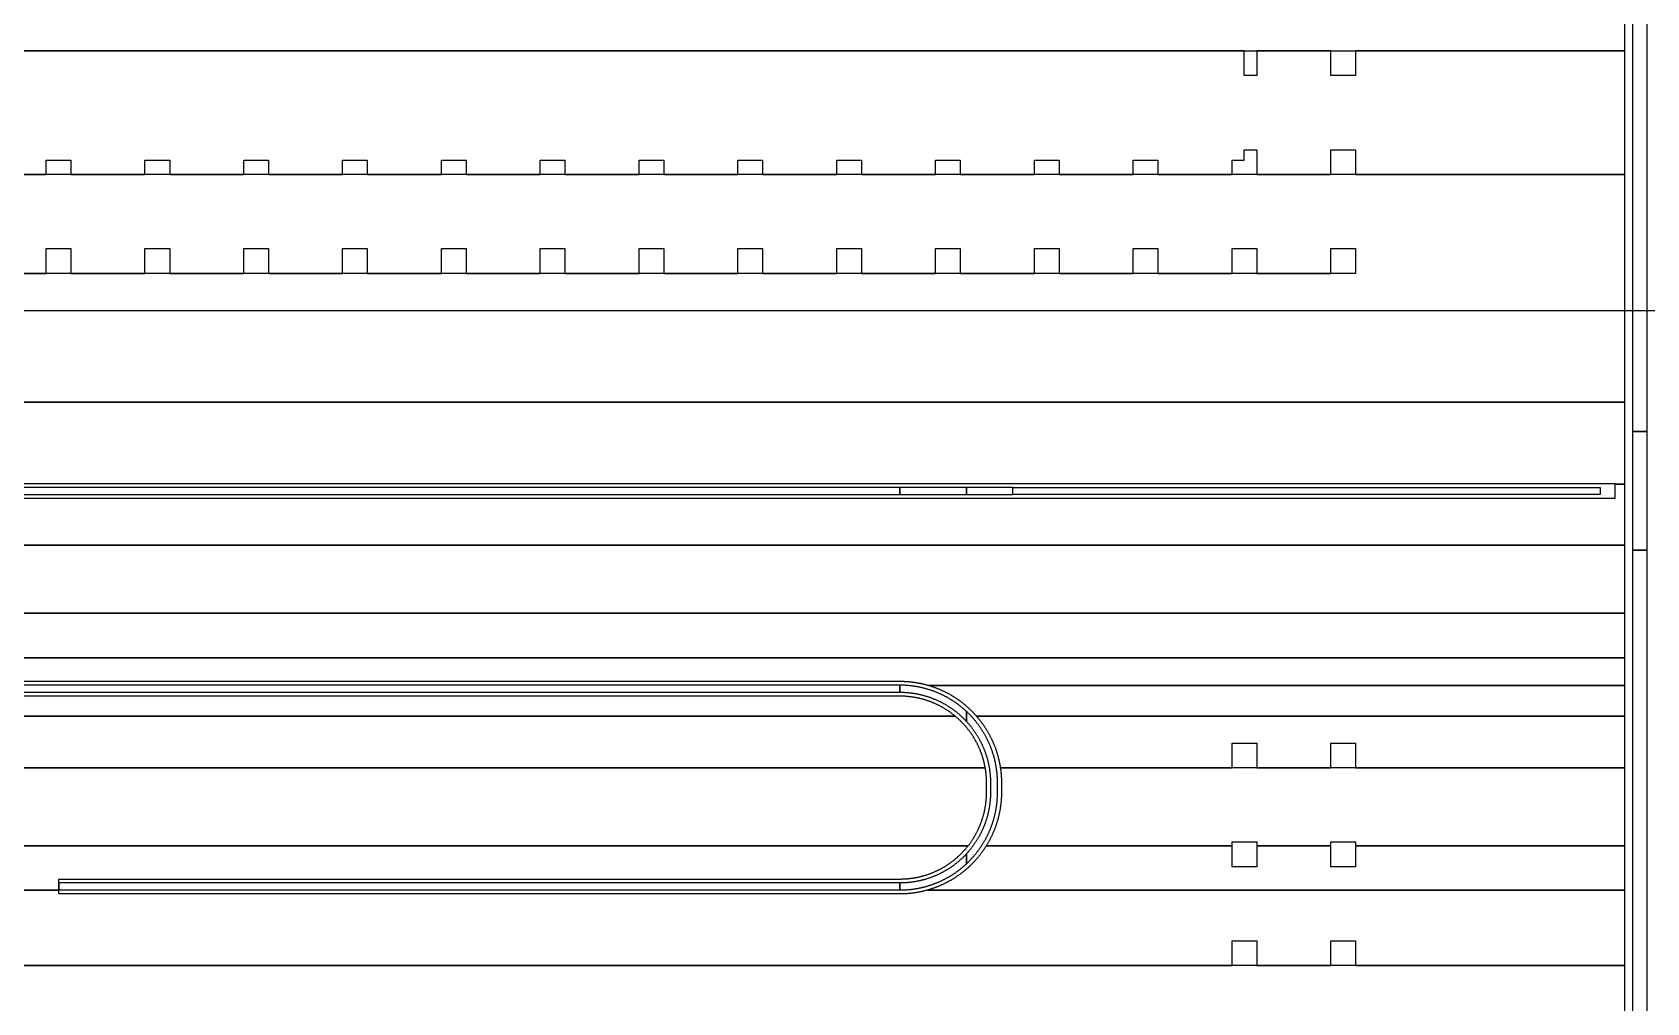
# Model space of a CAD drawing. Extents: x -3400 to 6900, y -3400 to 6900.
# Drawn here: x 823 to 2457, y -600 to 381 of the extents above; entities that cross this region are included whole.
import ezdxf

# ---------------------------------------------------------------- set-up
doc = ezdxf.new("R2010")
doc.units = 0
doc.layers.add('FRAME', color=8, linetype='CONTINUOUS')
doc.layers.add('XOR', color=1, linetype='CONTINUOUS')

# ---------------------------------------------------------------- blocks, each defined once
blk = doc.blocks.new('CHIP_XOR')
at = {"layer": '5'}
for points in [[(2342.91, 714.5), (2357.09, 714.5), (2357.09, -122.5), (2342.91, -122.5)], [(2342.91, -122.5), (2357.09, -122.5), (2357.09, -242.5), (2342.91, -242.5)], [(1668.754, -186.045), (1668.754, -178.955), (1601.389, -178.955), (1601.389, -186.045)], [(1715.8405, -186.045), (1715.8405, -178.955), (1668.754, -178.955), (1668.754, -186.045)], [(2309.91, -178.955), (2309.91, -186.045), (1715.8405, -186.045), (1715.8405, -178.955)], [(2342.91, -242.5), (2357.09, -242.5), (2357.09, -1080), (2342.91, -1080)], [(1668.754, -405.488), (1668.293, -405.061), (1667.8295, -404.637), (1667.3635, -404.216), (1666.8945, -403.798), (1666.423, -403.383), (1665.9485, -402.9705), (1665.472, -402.5615), (1664.9925, -402.1555), (1664.5105, -401.7525), (1664.026, -401.353), (1663.539, -400.956), (1663.0495, -400.5625), (1662.5575, -400.172), (1662.063, -399.7845), (1661.566, -399.4), (1661.0665, -399.019), (1660.5645, -398.641), (1660.0605, -398.2665), (1659.554, -397.895), (1659.045, -397.5265), (1658.5335, -397.1615), (1658.02, -396.7995), (1657.5045, -396.441), (1656.986, -396.086), (1656.4655, -395.734), (1655.943, -395.3855), (1655.4185, -395.04), (1654.8915, -394.6985), (1654.362, -394.3595), (1653.831, -394.0245), (1653.2975, -393.6925), (1652.762, -393.3645), (1652.224, -393.0395), (1651.6845, -392.7175), (1651.143, -392.3995), (1650.599, -392.085), (1650.0535, -391.7735), (1649.506, -391.466), (1648.956, -391.1615), (1648.4045, -390.861), (1647.851, -390.5635), (1647.296, -390.27), (1646.7385, -389.98), (1646.1795, -389.693), (1645.619, -389.41), (1645.056, -389.1305), (1644.492, -388.8545), (1643.9255, -388.5825), (1643.358, -388.3135), (1642.7885, -388.0485), (1642.217, -387.787), (1641.6445, -387.5295), (1641.07, -387.275), (1640.4935, -387.0245), (1639.916, -386.778), (1639.337, -386.5345), (1638.756, -386.295), (1638.1735, -386.0595), (1637.59, -385.8275), (1637.0045, -385.599), (1636.418, -385.3745), (1635.83, -385.1535), (1635.2405, -384.936), (1634.6495, -384.723), (1634.0575, -384.513), (1633.464, -384.3075), (1632.869, -384.1055), (1632.273, -383.907), (1631.6755, -383.7125), (1631.077, -383.5215), (1630.4775, -383.335), (1629.8765, -383.152), (1629.2745, -382.9725), (1628.671, -382.797), (1628.0665, -382.6255), (1627.4615, -382.458), (1626.855, -382.294), (1626.2475, -382.134), (1625.639, -381.9775), (1625.0295, -381.8255), (1624.419, -381.677), (1623.8075, -381.5325), (1623.1955, -381.392), (1622.582, -381.255), (1621.968, -381.1225), (1621.3535, -380.9935), (1620.7375, -380.8685), (1620.1215, -380.7475), (1619.504, -380.63), (1618.886, -380.517), (1618.2675, -380.4075), (1617.648, -380.3025), (1617.0285, -380.201), (1616.4075, -380.1035), (1615.7865, -380.01), (1615.1645, -379.92), (1614.5425, -379.8345), (1613.9195, -379.753), (1613.296, -379.675), (1612.672, -379.6015), (1612.048, -379.5315), (1611.423, -379.466), (1610.798, -379.404), (1610.1725, -379.3465), (1609.5465, -379.2925), (1608.9205, -379.2425), (1608.2935, -379.1965), (1607.667, -379.1545), (1607.04, -379.117), (1606.4125, -379.083), (1605.785, -379.053), (1605.1575, -379.027), (1604.5295, -379.005), (1603.9015, -378.987), (1603.2735, -378.973), (1602.6455, -378.963), (1602.0175, -378.957), (1601.389, -378.955), (1601.389, -386.045), (1601.994, -386.047), (1602.5995, -386.053), (1603.2045, -386.063), (1603.8095, -386.077), (1604.4145, -386.095), (1605.019, -386.117), (1605.624, -386.143), (1606.228, -386.173), (1606.8325, -386.2065), (1607.4365, -386.2445), (1608.04, -386.2865), (1608.6435, -386.3325), (1609.2465, -386.3825), (1609.8495, -386.436), (1610.452, -386.494), (1611.054, -386.556), (1611.6555, -386.6215), (1612.2565, -386.6915), (1612.857, -386.765), (1613.4575, -386.8425), (1614.057, -386.9245), (1614.656, -387.01), (1615.2545, -387.0995), (1615.8525, -387.193), (1616.45, -387.2905), (1617.0465, -387.3915), (1617.6425, -387.497), (1618.2375, -387.606), (1618.832, -387.7195), (1619.426, -387.8365), (1620.019, -387.9575), (1620.611, -388.0825), (1621.2025, -388.211), (1621.7925, -388.344), (1622.382, -388.4805), (1622.971, -388.621), (1623.5585, -388.7655), (1624.1455, -388.9135), (1624.731, -389.066), (1625.316, -389.222), (1625.8995, -389.3815), (1626.482, -389.5455), (1627.0635, -389.713), (1627.644, -389.884), (1628.223, -390.0595), (1628.8015, -390.2385), (1629.378, -390.4215), (1629.954, -390.608), (1630.5285, -390.7985), (1631.1015, -390.9925), (1631.6735, -391.1905), (1632.244, -391.3925), (1632.813, -391.598), (1633.381, -391.807), (1633.9475, -392.02), (1634.5125, -392.237), (1635.076, -392.4575), (1635.638, -392.6815), (1636.1985, -392.9095), (1636.758, -393.141), (1637.3155, -393.3765), (1637.8715, -393.615), (1638.426, -393.858), (1638.9785, -394.104), (1639.53, -394.354), (1640.0795, -394.6075), (1640.627, -394.8645), (1641.173, -395.1255), (1641.7175, -395.39), (1642.26, -395.658), (1642.801, -395.9295), (1643.34, -396.2045), (1643.8775, -396.483), (1644.4125, -396.7655), (1644.946, -397.051), (1645.4775, -397.34), (1646.0075, -397.633), (1646.535, -397.929), (1647.061, -398.229), (1647.5845, -398.532), (1648.1065, -398.8385), (1648.626, -399.1485), (1649.1435, -399.462), (1649.6595, -399.779), (1650.1725, -400.0995), (1650.684, -400.423), (1651.1935, -400.75), (1651.7005, -401.0805), (1652.205, -401.414), (1652.708, -401.751), (1653.208, -402.0915), (1653.7065, -402.435), (1654.202, -402.782), (1654.6955, -403.1325), (1655.187, -403.4855), (1655.676, -403.8425), (1656.1625, -404.2025), (1656.6465, -404.5655), (1657.128, -404.9315), (1657.6075, -405.301), (1658.0845, -405.674), (1658.559, -406.0495), (1659.0305, -406.4285), (1659.5, -406.8105), (1659.967, -407.1955), (1660.431, -407.5835), (1660.893, -407.975), (1661.352, -408.369), (1661.8085, -408.7665), (1662.2625, -409.1665), (1662.7135, -409.57), (1663.1625, -409.976), (1663.608, -410.3855), (1664.0515, -410.7975), (1664.492, -411.2125), (1664.9295, -411.6305), (1665.3645, -412.051), (1665.7965, -412.475), (1666.226, -412.9015), (1666.6525, -413.3305), (1667.076, -413.763), (1667.497, -414.1975), (1667.915, -414.6355), (1668.33, -415.076), (1668.742, -415.519), (1668.754, -415.532)], [(2334.91, -379.1515), (1630.458, -379.1515), (1631.072, -379.3345), (1631.685, -379.5215), (1632.2965, -379.712), (1632.907, -379.9065), (1633.516, -380.105), (1634.124, -380.307), (1634.731, -380.513), (1635.336, -380.723), (1635.94, -380.9365), (1636.543, -381.1535), (1637.1445, -381.3745), (1637.7445, -381.5995), (1638.343, -381.828), (1638.94, -382.06), (1639.5355, -382.296), (1640.13, -382.5355), (1640.7225, -382.779), (1641.3135, -383.026), (1641.903, -383.2765), (1642.491, -383.531), (1643.0775, -383.789), (1643.6625, -384.0505), (1644.2455, -384.316), (1644.827, -384.585), (1645.407, -384.8575), (1645.985, -385.1335), (1646.5615, -385.4135), (1647.136, -385.697), (1647.709, -385.984), (1648.28, -386.2745), (1648.849, -386.5685), (1649.4165, -386.866), (1649.982, -387.167), (1650.5455, -387.472), (1651.107, -387.78), (1651.667, -388.0915), (1652.225, -388.4065), (1652.4195, -388.5185), (1652.7805, -388.7255), (1653.3345, -389.0475), (1653.8865, -389.373), (1654.436, -389.702), (1654.984, -390.034), (1655.5295, -390.37), (1656.073, -390.709), (1656.6145, -391.0515), (1657.1535, -391.3975), (1657.6905, -391.747), (1658.2255, -392.0995), (1658.7585, -392.4555), (1659.289, -392.8145), (1659.817, -393.1775), (1660.343, -393.543), (1660.8665, -393.912), (1661.388, -394.2845), (1661.907, -394.66), (1662.4235, -395.039), (1662.938, -395.421), (1663.45, -395.8065), (1663.9595, -396.195), (1664.4665, -396.5865), (1664.971, -396.981), (1665.4735, -397.379), (1665.973, -397.78), (1666.47, -398.184), (1666.9645, -398.5915), (1667.457, -399.0015), (1667.9465, -399.415), (1668.433, -399.8315), (1668.9175, -400.251), (1669.399, -400.6735), (1669.878, -401.0985), (1670.3545, -401.527), (1670.8285, -401.9585), (1671.2995, -402.393), (1671.7675, -402.83), (1672.233, -403.27), (1672.696, -403.713), (1673.156, -404.159), (1673.613, -404.608), (1674.0675, -405.0595), (1674.5195, -405.514), (1674.968, -405.971), (1675.414, -406.431), (1675.857, -406.894), (1676.297, -407.3595), (1676.7345, -407.828), (1677.1685, -408.299), (1677.6, -408.7725), (1678.0285, -409.249), (1678.454, -409.728), (1678.8765, -410.2095), (2334.91, -410.2095)], [(1669.212, -559.082), (1669.6675, -558.6495), (1670.12, -558.214), (1670.57, -557.775), (1671.017, -557.334), (1671.461, -556.8895), (1671.9025, -556.4425), (1672.341, -555.993), (1672.7765, -555.54), (1673.2095, -555.085), (1673.639, -554.6265), (1674.066, -554.166), (1674.49, -553.7025), (1674.911, -553.236), (1675.3295, -552.767), (1675.7445, -552.2955), (1676.1565, -551.8215), (1676.5655, -551.3445), (1676.9715, -550.8655), (1677.3745, -550.3835), (1677.7745, -549.899), (1678.171, -549.412), (1678.565, -548.9225), (1678.9555, -548.4305), (1679.343, -547.9355), (1679.727, -547.439), (1680.108, -546.9395), (1680.486, -546.4375), (1680.861, -545.9335), (1681.2325, -545.427), (1681.6005, -544.918), (1681.9655, -544.4065), (1682.3275, -543.893), (1682.686, -543.377), (1683.041, -542.859), (1683.393, -542.3385), (1683.7415, -541.816), (1684.087, -541.291), (1684.429, -540.764), (1684.7675, -540.235), (1685.1025, -539.7035), (1685.4345, -539.17), (1685.763, -538.6345), (1686.088, -538.097), (1686.4095, -537.5575), (1686.7275, -537.0155), (1687.042, -536.472), (1687.3535, -535.9265), (1687.661, -535.3785), (1687.9655, -534.829), (1688.266, -534.2775), (1688.5635, -533.724), (1688.857, -533.1685), (1689.1475, -532.6115), (1689.434, -532.0525), (1689.717, -531.4915), (1689.9965, -530.929), (1690.2725, -530.3645), (1690.5445, -529.7985), (1690.8135, -529.2305), (1691.0785, -528.661), (1691.34, -528.09), (1691.598, -527.517), (1691.852, -526.9425), (1692.1025, -526.3665), (1692.3495, -525.789), (1692.5925, -525.2095), (1692.832, -524.629), (1693.068, -524.0465), (1693.3, -523.463), (1693.528, -522.8775), (1693.753, -522.291), (1693.974, -521.703), (1694.191, -521.1135), (1694.4045, -520.5225), (1694.614, -519.93), (1694.82, -519.3365), (1695.022, -518.742), (1695.22, -518.146), (1695.4145, -517.5485), (1695.6055, -516.95), (1695.7925, -516.35), (1695.9755, -515.749), (1696.1545, -515.147), (1696.33, -514.544), (1696.5015, -513.9395), (1696.6695, -513.334), (1696.833, -512.7275), (1696.9935, -512.12), (1697.1495, -511.5115), (1697.3015, -510.902), (1697.45, -510.292), (1697.5945, -509.6805), (1697.735, -509.068), (1697.872, -508.455), (1698.005, -507.841), (1698.1335, -507.226), (1698.2585, -506.6105), (1698.38, -505.994), (1698.497, -505.377), (1698.61, -504.759), (1698.7195, -504.1405), (1698.825, -503.521), (1698.9265, -502.901), (1699.024, -502.2805), (1699.1175, -501.6595), (1699.207, -501.0375), (1699.2925, -500.415), (1699.374, -499.7925), (1699.452, -499.169), (1699.5255, -498.545), (1699.5955, -497.9205), (1699.661, -497.296), (1699.723, -496.671), (1699.781, -496.045), (1699.835, -495.4195), (1699.8845, -494.793), (1699.9305, -494.1665), (1699.9725, -493.54), (1700.0105, -492.9125), (1700.0445, -492.2855), (1700.0745, -491.658), (1700.1005, -491.0305), (1700.122, -490.4025), (1700.14, -489.7745), (1700.154, -489.1465), (1700.164, -488.5185), (1700.17, -487.89), (1700.172, -487.262), (1700.172, -477.738), (1700.17, -477.11), (1700.164, -476.4815), (1700.154, -475.8535), (1700.14, -475.2255), (1700.122, -474.5975), (1700.1005, -473.9695), (1700.0745, -473.342), (1700.0445, -472.7145), (1700.0105, -472.0875), (1699.9725, -471.46), (1699.9305, -470.8335), (1699.8845, -470.207), (1699.835, -469.5805), (1699.781, -468.955), (1699.723, -468.329), (1699.661, -467.704), (1699.5955, -467.0795), (1699.5255, -466.455), (1699.452, -465.831), (1699.374, -465.2075), (1699.2925, -464.585), (1699.207, -463.9625), (1699.1175, -463.3405), (1699.024, -462.7195), (1698.9265, -462.099), (1698.825, -461.479), (1698.7195, -460.8595), (1698.61, -460.241), (1698.497, -459.623), (1698.38, -459.006), (1698.2585, -458.3895), (1698.1335, -457.774), (1698.005, -457.159), (1697.872, -456.545), (1697.735, -455.932), (1697.5945, -455.3195), (1697.45, -454.708), (1697.3015, -454.098), (1697.1495, -453.4885), (1696.9935, -452.88), (1696.833, -452.2725), (1696.6695, -451.666), (1696.5015, -451.0605), (1696.33, -450.456), (1696.1545, -449.853), (1695.9755, -449.251), (1695.7925, -448.65), (1695.6055, -448.05), (1695.4145, -447.4515), (1695.22, -446.854), (1695.022, -446.258), (1694.82, -445.6635), (1694.614, -445.07), (1694.4045, -444.4775), (1694.191, -443.8865), (1693.974, -443.297), (1693.753, -442.709), (1693.528, -442.1225), (1693.3, -441.537), (1693.068, -440.9535), (1692.832, -440.371), (1692.5925, -439.7905), (1692.3495, -439.211), (1692.1025, -438.6335), (1691.852, -438.0575), (1691.598, -437.483), (1691.34, -436.91), (1691.0785, -436.339), (1690.8135, -435.7695), (1690.5445, -435.2015), (1690.2725, -434.6355), (1689.9965, -434.071), (1689.717, -433.5085), (1689.434, -432.9475), (1689.1475, -432.3885), (1688.857, -431.8315), (1688.5635, -431.276), (1688.266, -430.7225), (1687.9655, -430.171), (1687.661, -429.6215), (1687.3535, -429.0735), (1687.042, -428.528), (1686.7275, -427.9845), (1686.4095, -427.4425), (1686.088, -426.903), (1685.763, -426.3655), (1685.4345, -425.83), (1685.1025, -425.2965), (1684.7675, -424.765), (1684.429, -424.236), (1684.087, -423.709), (1683.7415, -423.184), (1683.393, -422.6615), (1683.041, -422.141), (1682.686, -421.623), (1682.3275, -421.107), (1681.9655, -420.5935), (1681.6005, -420.082), (1681.2325, -419.573), (1680.861, -419.0665), (1680.486, -418.5625), (1680.108, -418.0605), (1679.727, -417.561), (1679.343, -417.0645), (1678.9555, -416.5695), (1678.565, -416.0775), (1678.171, -415.588), (1677.7745, -415.101), (1677.3745, -414.6165), (1676.9715, -414.1345), (1676.5655, -413.6555), (1676.1565, -413.1785), (1675.7445, -412.7045), (1675.3295, -412.233), (1674.911, -411.764), (1674.49, -411.2975), (1674.066, -410.834), (1673.639, -410.3735), (1673.2095, -409.915), (1672.7765, -409.46), (1672.341, -409.007), (1671.9025, -408.5575), (1671.461, -408.1105), (1671.017, -407.666), (1670.57, -407.225), (1670.12, -406.786), (1669.6675, -406.3505), (1669.212, -405.918), (1668.754, -405.488), (1668.754, -415.532), (1669.151, -415.965), (1669.5575, -416.4135), (1669.9605, -416.8645), (1670.361, -417.3185), (1670.758, -417.775), (1671.1525, -418.234), (1671.5435, -418.696), (1671.9315, -419.1605), (1672.3165, -419.627), (1672.6985, -420.0965), (1673.0775, -420.5685), (1673.4535, -421.043), (1673.826, -421.5195), (1674.1955, -421.999), (1674.5615, -422.4805), (1674.925, -422.965), (1675.2845, -423.4515), (1675.6415, -423.94), (1675.995, -424.4315), (1676.345, -424.925), (1676.692, -425.421), (1677.0355, -425.919), (1677.376, -426.4195), (1677.713, -426.922), (1678.047, -427.427), (1678.377, -427.934), (1678.704, -428.443), (1679.028, -428.9545), (1679.348, -429.468), (1679.665, -429.9835), (1679.9785, -430.501), (1680.2885, -431.021), (1680.595, -431.5425), (1680.8985, -432.0665), (1681.198, -432.592), (1681.494, -433.12), (1681.787, -433.6495), (1682.076, -434.181), (1682.362, -434.7145), (1682.644, -435.25), (1682.9225, -435.787), (1683.198, -436.326), (1683.4695, -436.867), (1683.7375, -437.4095), (1684.0015, -437.954), (1684.2625, -438.5), (1684.5195, -439.048), (1684.773, -439.5975), (1685.023, -440.1485), (1685.2695, -440.7015), (1685.512, -441.2555), (1685.751, -441.8115), (1685.986, -442.3695), (1686.218, -442.9285), (1686.4455, -443.489), (1686.67, -444.051), (1686.8905, -444.6145), (1687.107, -445.18), (1687.32, -445.746), (1687.5295, -446.314), (1687.735, -446.883), (1687.9365, -447.454), (1688.1345, -448.0255), (1688.329, -448.599), (1688.5195, -449.173), (1688.706, -449.749), (1688.8885, -450.326), (1689.0675, -450.904), (1689.243, -451.483), (1689.4145, -452.0635), (1689.582, -452.645), (1689.7455, -453.2275), (1689.9055, -453.8115), (1690.0615, -454.396), (1690.2135, -454.982), (1690.3615, -455.5685), (1690.506, -456.1565), (1690.6465, -456.745), (1690.783, -457.3345), (1690.916, -457.925), (1691.0445, -458.516), (1691.1695, -459.1085), (1691.2905, -459.7015), (1691.4075, -460.295), (1691.521, -460.8895), (1691.63, -461.485), (1691.7355, -462.0805), (1691.837, -462.6775), (1691.934, -463.2745), (1692.0275, -463.8725), (1692.1175, -464.471), (1692.203, -465.07), (1692.2845, -465.67), (1692.362, -466.27), (1692.436, -466.8705), (1692.5055, -467.4715), (1692.5715, -468.0735), (1692.633, -468.6755), (1692.691, -469.2775), (1692.745, -469.8805), (1692.7945, -470.4835), (1692.8405, -471.087), (1692.8825, -471.691), (1692.9205, -472.2945), (1692.9545, -472.899), (1692.9845, -473.5035), (1693.0105, -474.108), (1693.032, -474.713), (1693.05, -475.3175), (1693.064, -475.9225), (1693.074, -476.528), (1693.08, -477.133), (1693.082, -477.738), (1693.082, -487.262), (1693.08, -487.867), (1693.074, -488.472), (1693.064, -489.0775), (1693.05, -489.6825), (1693.032, -490.287), (1693.0105, -490.892), (1692.9845, -491.4965), (1692.9545, -492.101), (1692.9205, -492.7055), (1692.8825, -493.309), (1692.8405, -493.913), (1692.7945, -494.5165), (1692.745, -495.1195), (1692.691, -495.7225), (1692.633, -496.3245), (1692.5715, -496.9265), (1692.5055, -497.5285), (1692.436, -498.1295), (1692.362, -498.73), (1692.2845, -499.33), (1692.203, -499.93), (1692.1175, -500.529), (1692.0275, -501.1275), (1691.934, -501.7255), (1691.837, -502.3225), (1691.7355, -502.9195), (1691.63, -503.515), (1691.521, -504.1105), (1691.4075, -504.705), (1691.2905, -505.2985), (1691.1695, -505.8915), (1691.0445, -506.484), (1690.916, -507.075), (1690.783, -507.6655), (1690.6465, -508.255), (1690.506, -508.8435), (1690.3615, -509.4315), (1690.2135, -510.018), (1690.0615, -510.604), (1689.9055, -511.1885), (1689.7455, -511.7725), (1689.582, -512.355), (1689.4145, -512.9365), (1689.243, -513.517), (1689.0675, -514.096), (1688.8885, -514.674), (1688.706, -515.251), (1688.5195, -515.827), (1688.329, -516.401), (1688.1345, -516.9745), (1687.9365, -517.546), (1687.735, -518.117), (1687.5295, -518.686), (1687.32, -519.254), (1687.107, -519.82), (1686.8905, -520.3855), (1686.67, -520.949), (1686.4455, -521.511), (1686.218, -522.0715), (1685.986, -522.6305), (1685.751, -523.1885), (1685.512, -523.7445), (1685.2695, -524.2985), (1685.023, -524.8515), (1684.773, -525.4025), (1684.5195, -525.952), (1684.2625, -526.5), (1684.0015, -527.046), (1683.7375, -527.5905), (1683.4695, -528.133), (1683.198, -528.674), (1682.9225, -529.213), (1682.644, -529.75), (1682.362, -530.2855), (1682.076, -530.819), (1681.787, -531.3505), (1681.494, -531.88), (1681.198, -532.408), (1680.8985, -532.9335), (1680.595, -533.4575), (1680.2885, -533.979), (1679.9785, -534.499), (1679.665, -535.0165), (1679.348, -535.532), (1679.028, -536.0455), (1678.704, -536.557), (1678.377, -537.066), (1678.047, -537.573), (1677.713, -538.078), (1677.376, -538.5805), (1677.0355, -539.081), (1676.692, -539.579), (1676.345, -540.075), (1675.995, -540.5685), (1675.6415, -541.06), (1675.2845, -541.5485), (1674.925, -542.035), (1674.5615, -542.5195), (1674.1955, -543.001), (1673.826, -543.4805), (1673.4535, -543.957), (1673.0775, -544.4315), (1672.6985, -544.9035), (1672.3165, -545.373), (1671.9315, -545.8395), (1671.5435, -546.304), (1671.1525, -546.766), (1670.758, -547.225), (1670.361, -547.6815), (1669.9605, -548.1355), (1669.5575, -548.5865), (1669.151, -549.035), (1668.754, -549.468), (1668.754, -559.512)], [(1962.5, -437.5), (1962.5, -462.5), (2037.5, -462.5), (2037.5, -437.5), (2062.5, -437.5), (2062.5, -462.5), (2334.91, -462.5), (2334.91, -410.2095), (1678.8765, -410.2095), (1679.2955, -410.694), (1679.712, -411.181), (1680.1255, -411.6705), (1680.536, -412.1625), (1680.943, -412.657), (1681.347, -413.154), (1681.748, -413.654), (1682.146, -414.156), (1682.541, -414.6605), (1682.9325, -415.1675), (1683.321, -415.677), (1683.706, -416.189), (1684.088, -416.7035), (1684.467, -417.22), (1684.8425, -417.739), (1685.215, -418.2605), (1685.584, -418.784), (1685.95, -419.31), (1686.3125, -419.8385), (1686.6715, -420.369), (1687.0275, -420.9015), (1687.38, -421.4365), (1687.7295, -421.9735), (1688.0755, -422.513), (1688.418, -423.054), (1688.757, -423.5975), (1689.093, -424.1435), (1689.4255, -424.691), (1689.754, -425.241), (1690.08, -425.7925), (1690.402, -426.3465), (1690.7205, -426.9025), (1691.0355, -427.46), (1691.347, -428.02), (1691.6555, -428.5815), (1691.96, -429.1455), (1692.011, -429.2405), (1692.261, -429.711), (1692.559, -430.278), (1692.853, -430.8475), (1693.1435, -431.4185), (1693.4305, -431.991), (1693.7135, -432.566), (1693.9935, -433.142), (1694.2695, -433.7205), (1694.542, -434.3), (1694.811, -434.8815), (1695.0765, -435.4645), (1695.338, -436.0495), (1695.596, -436.636), (1695.8505, -437.224), (1696.101, -437.8135), (1696.3485, -438.4045), (1696.5915, -438.9975), (1696.831, -439.5915), (1697.067, -440.187), (1697.2995, -440.7845), (1697.528, -441.383), (1697.7525, -441.983), (1697.9735, -442.584), (1698.191, -443.187), (1698.4045, -443.791), (1698.614, -444.3965), (1698.82, -445.003), (1699.022, -445.611), (1699.2205, -446.22), (1699.415, -446.8305), (1699.606, -447.442), (1699.7925, -448.055), (1699.976, -448.669), (1700.155, -449.284), (1700.3305, -449.9005), (1700.502, -450.5175), (1700.67, -451.136), (1700.834, -451.755), (1700.994, -452.3755), (1701.15, -452.997), (1701.3025, -453.6195), (1701.4505, -454.2425), (1701.595, -454.8665), (1701.736, -455.492), (1701.8725, -456.1175), (1702.0055, -456.7445), (1702.134, -457.372), (1702.259, -458.0005), (1702.3805, -458.6295), (1702.4975, -459.2595), (1702.6105, -459.89), (1702.72, -460.5215), (1702.8255, -461.153), (1702.9265, -461.786), (1703.024, -462.419), (1703.036, -462.5), (1937.5, -462.5), (1937.5, -437.5)], [(2334.91, -462.5), (1703.036, -462.5), (1703.1175, -463.053), (1703.207, -463.6875), (1703.293, -464.322), (1703.3745, -464.9575), (1703.452, -465.5935), (1703.526, -466.23), (1703.5955, -466.867), (1703.6615, -467.504), (1703.723, -468.142), (1703.781, -468.78), (1703.835, -469.4185), (1703.885, -470.057), (1703.9305, -470.696), (1703.9725, -471.3355), (1704.0105, -471.975), (1704.0445, -472.615), (1704.0745, -473.255), (1704.1005, -473.895), (1704.122, -474.535), (1704.14, -475.1755), (1704.154, -475.816), (1704.164, -476.457), (1704.17, -477.0975), (1704.172, -477.738), (1704.172, -487.262), (1704.17, -487.9025), (1704.164, -488.543), (1704.154, -489.184), (1704.14, -489.8245), (1704.122, -490.465), (1704.1005, -491.105), (1704.0745, -491.745), (1704.0445, -492.385), (1704.0105, -493.025), (1703.9725, -493.6645), (1703.9305, -494.304), (1703.885, -494.943), (1703.835, -495.5815), (1703.781, -496.22), (1703.723, -496.858), (1703.6615, -497.496), (1703.5955, -498.133), (1703.526, -498.77), (1703.452, -499.4065), (1703.3745, -500.0425), (1703.293, -500.678), (1703.207, -501.3125), (1703.1175, -501.947), (1703.024, -502.581), (1702.9265, -503.214), (1702.8255, -503.847), (1702.72, -504.4785), (1702.6105, -505.11), (1702.4975, -505.7405), (1702.3805, -506.3705), (1702.259, -506.9995), (1702.134, -507.628), (1702.0055, -508.2555), (1701.8725, -508.8825), (1701.736, -509.508), (1701.595, -510.1335), (1701.4505, -510.7575), (1701.3025, -511.3805), (1701.15, -512.003), (1700.994, -512.6245), (1700.834, -513.245), (1700.67, -513.864), (1700.502, -514.4825), (1700.3305, -515.0995), (1700.155, -515.716), (1699.976, -516.331), (1699.7925, -516.945), (1699.606, -517.558), (1699.576, -517.6535), (1699.415, -518.1695), (1699.2205, -518.78), (1699.022, -519.389), (1698.82, -519.997), (1698.614, -520.6035), (1698.4045, -521.209), (1698.191, -521.813), (1697.9735, -522.416), (1697.7525, -523.017), (1697.528, -523.617), (1697.2995, -524.2155), (1697.067, -524.813), (1696.831, -525.4085), (1696.5915, -526.0025), (1696.3485, -526.5955), (1696.101, -527.1865), (1695.8505, -527.776), (1695.596, -528.364), (1695.338, -528.9505), (1695.0765, -529.5355), (1694.811, -530.1185), (1694.542, -530.7), (1694.2695, -531.2795), (1693.9935, -531.858), (1693.7135, -532.434), (1693.4305, -533.009), (1693.1435, -533.5815), (1692.853, -534.1525), (1692.559, -534.722), (1692.261, -535.289), (1691.96, -535.8545), (1691.6555, -536.4185), (1691.347, -536.98), (1691.0355, -537.54), (1690.7205, -538.0975), (1690.402, -538.6535), (1690.08, -539.2075), (1689.754, -539.759), (1689.4255, -540.309), (1689.093, -540.8565), (1688.757, -541.4025), (1688.671, -541.5405), (1937.5, -541.5405), (1937.5, -537.5), (1962.5, -537.5), (1962.5, -541.5405), (2037.5, -541.5405), (2037.5, -537.5), (2062.5, -537.5), (2062.5, -541.5405), (2334.91, -541.5405)], [(1602.0175, -586.043), (1602.6455, -586.037), (1603.2735, -586.027), (1603.9015, -586.013), (1604.5295, -585.995), (1605.1575, -585.973), (1605.785, -585.947), (1606.4125, -585.917), (1607.04, -585.883), (1607.667, -585.8455), (1608.2935, -585.8035), (1608.9205, -585.7575), (1609.5465, -585.7075), (1610.1725, -585.6535), (1610.798, -585.596), (1611.423, -585.534), (1612.048, -585.4685), (1612.672, -585.3985), (1613.296, -585.325), (1613.9195, -585.247), (1614.5425, -585.1655), (1615.1645, -585.08), (1615.7865, -584.99), (1616.4075, -584.8965), (1617.0285, -584.799), (1617.648, -584.6975), (1618.2675, -584.5925), (1618.886, -584.483), (1619.504, -584.37), (1620.1215, -584.2525), (1620.7375, -584.1315), (1621.3535, -584.0065), (1621.968, -583.8775), (1622.582, -583.745), (1623.1955, -583.608), (1623.8075, -583.4675), (1624.419, -583.323), (1625.0295, -583.1745), (1625.639, -583.0225), (1626.2475, -582.866), (1626.855, -582.706), (1627.4615, -582.542), (1628.0665, -582.3745), (1628.671, -582.203), (1629.2745, -582.0275), (1629.8765, -581.848), (1630.4775, -581.665), (1631.077, -581.4785), (1631.6755, -581.2875), (1632.273, -581.093), (1632.869, -580.8945), (1633.464, -580.6925), (1634.0575, -580.487), (1634.6495, -580.277), (1635.2405, -580.064), (1635.83, -579.8465), (1636.418, -579.6255), (1637.0045, -579.401), (1637.59, -579.1725), (1638.1735, -578.9405), (1638.756, -578.705), (1639.337, -578.4655), (1639.916, -578.222), (1640.4935, -577.9755), (1641.07, -577.725), (1641.6445, -577.4705), (1642.217, -577.213), (1642.7885, -576.9515), (1643.358, -576.6865), (1643.9255, -576.4175), (1644.492, -576.1455), (1645.056, -575.8695), (1645.619, -575.59), (1646.1795, -575.307), (1646.7385, -575.02), (1647.296, -574.73), (1647.851, -574.4365), (1648.4045, -574.139), (1648.956, -573.8385), (1649.506, -573.534), (1650.0535, -573.2265), (1650.599, -572.915), (1651.143, -572.6005), (1651.6845, -572.2825), (1652.224, -571.9605), (1652.762, -571.6355), (1653.2975, -571.3075), (1653.831, -570.9755), (1654.362, -570.6405), (1654.8915, -570.3015), (1655.4185, -569.96), (1655.943, -569.6145), (1656.4655, -569.266), (1656.986, -568.914), (1657.5045, -568.559), (1658.02, -568.2005), (1658.5335, -567.8385), (1659.045, -567.4735), (1659.554, -567.105), (1660.0605, -566.7335), (1660.5645, -566.359), (1661.0665, -565.981), (1661.566, -565.6), (1662.063, -565.2155), (1662.5575, -564.828), (1663.0495, -564.4375), (1663.539, -564.044), (1664.026, -563.647), (1664.5105, -563.2475), (1664.9925, -562.8445), (1665.472, -562.4385), (1665.9485, -562.0295), (1666.423, -561.617), (1666.8945, -561.202), (1667.3635, -560.784), (1667.8295, -560.363), (1668.293, -559.939), (1668.754, -559.512), (1668.754, -549.468), (1668.742, -549.481), (1668.33, -549.924), (1667.915, -550.3645), (1667.497, -550.8025), (1667.076, -551.237), (1666.6525, -551.6695), (1666.226, -552.0985), (1665.7965, -552.525), (1665.3645, -552.949), (1664.9295, -553.3695), (1664.492, -553.7875), (1664.0515, -554.2025), (1663.608, -554.6145), (1663.1625, -555.024), (1662.7135, -555.43), (1662.2625, -555.8335), (1661.8085, -556.2335), (1661.352, -556.631), (1660.893, -557.025), (1660.431, -557.4165), (1659.967, -557.8045), (1659.5, -558.1895), (1659.0305, -558.5715), (1658.559, -558.9505), (1658.0845, -559.326), (1657.6075, -559.699), (1657.128, -560.0685), (1656.6465, -560.4345), (1656.1625, -560.7975), (1655.676, -561.1575), (1655.187, -561.5145), (1654.6955, -561.8675), (1654.202, -562.218), (1653.7065, -562.565), (1653.208, -562.9085), (1652.708, -563.249), (1652.205, -563.586), (1651.7005, -563.9195), (1651.1935, -564.25), (1650.684, -564.577), (1650.1725, -564.9005), (1649.6595, -565.221), (1649.1435, -565.538), (1648.626, -565.8515), (1648.1065, -566.1615), (1647.5845, -566.468), (1647.061, -566.771), (1646.535, -567.071), (1646.0075, -567.367), (1645.4775, -567.66), (1644.946, -567.949), (1644.4125, -568.2345), (1643.8775, -568.517), (1643.34, -568.7955), (1642.801, -569.0705), (1642.26, -569.342), (1641.7175, -569.61), (1641.173, -569.8745), (1640.627, -570.1355), (1640.0795, -570.3925), (1639.53, -570.646), (1638.9785, -570.896), (1638.426, -571.142), (1637.8715, -571.385), (1637.3155, -571.6235), (1636.758, -571.859), (1636.1985, -572.0905), (1635.638, -572.3185), (1635.076, -572.5425), (1634.5125, -572.763), (1633.9475, -572.98), (1633.381, -573.193), (1632.813, -573.402), (1632.244, -573.6075), (1631.6735, -573.8095), (1631.1015, -574.0075), (1630.5285, -574.2015), (1629.954, -574.392), (1629.378, -574.5785), (1628.8015, -574.7615), (1628.223, -574.9405), (1627.644, -575.116), (1627.0635, -575.287), (1626.482, -575.4545), (1625.8995, -575.6185), (1625.316, -575.778), (1624.731, -575.934), (1624.1455, -576.0865), (1623.5585, -576.2345), (1622.971, -576.379), (1622.382, -576.5195), (1621.7925, -576.656), (1621.2025, -576.789), (1620.611, -576.9175), (1620.019, -577.0425), (1619.426, -577.1635), (1618.832, -577.2805), (1618.2375, -577.394), (1617.6425, -577.503), (1617.0465, -577.6085), (1616.45, -577.7095), (1615.8525, -577.807), (1615.2545, -577.9005), (1614.656, -577.99), (1614.057, -578.0755), (1613.4575, -578.1575), (1612.857, -578.235), (1612.2565, -578.3085), (1611.6555, -578.3785), (1611.054, -578.444), (1610.452, -578.506), (1609.8495, -578.564), (1609.2465, -578.6175), (1608.6435, -578.6675), (1608.04, -578.7135), (1607.4365, -578.7555), (1606.8325, -578.7935), (1606.228, -578.827), (1605.624, -578.857), (1605.019, -578.883), (1604.4145, -578.905), (1603.8095, -578.923), (1603.2045, -578.937), (1602.5995, -578.947), (1601.994, -578.953), (1601.389, -578.955), (1601.389, -586.045)], [(1962.5, -541.5405), (1962.5, -562.5), (1937.5, -562.5), (1937.5, -541.5405), (1688.671, -541.5405), (1688.418, -541.946), (1688.0755, -542.487), (1687.7295, -543.0265), (1687.38, -543.5635), (1687.0275, -544.0985), (1686.6715, -544.631), (1686.3125, -545.1615), (1685.95, -545.69), (1685.584, -546.216), (1685.215, -546.7395), (1684.8425, -547.261), (1684.467, -547.78), (1684.088, -548.2965), (1683.706, -548.811), (1683.321, -549.323), (1682.9325, -549.8325), (1682.541, -550.3395), (1682.146, -550.844), (1681.748, -551.346), (1681.347, -551.846), (1680.943, -552.343), (1680.536, -552.8375), (1680.1255, -553.3295), (1679.712, -553.819), (1679.2955, -554.306), (1678.8765, -554.7905), (1678.454, -555.272), (1678.0285, -555.751), (1677.6, -556.2275), (1677.1685, -556.701), (1676.7345, -557.172), (1676.297, -557.6405), (1675.857, -558.106), (1675.414, -558.569), (1674.968, -559.029), (1674.5195, -559.486), (1674.0675, -559.9405), (1673.613, -560.392), (1673.156, -560.841), (1672.696, -561.287), (1672.233, -561.73), (1671.7675, -562.17), (1671.414, -562.5), (1671.2995, -562.607), (1670.8285, -563.0415), (1670.3545, -563.473), (1669.878, -563.9015), (1669.399, -564.3265), (1668.9175, -564.749), (1668.433, -565.1685), (1667.9465, -565.585), (1667.457, -565.9985), (1666.9645, -566.4085), (1666.47, -566.816), (1665.973, -567.22), (1665.4735, -567.621), (1664.971, -568.019), (1664.4665, -568.4135), (1663.9595, -568.805), (1663.45, -569.1935), (1662.938, -569.579), (1662.4235, -569.961), (1661.907, -570.34), (1661.388, -570.7155), (1660.8665, -571.088), (1660.343, -571.457), (1659.817, -571.8225), (1659.289, -572.1855), (1658.7585, -572.5445), (1658.2255, -572.9005), (1657.6905, -573.253), (1657.1535, -573.6025), (1656.6145, -573.9485), (1656.073, -574.291), (1655.5295, -574.63), (1654.984, -574.966), (1654.436, -575.298), (1653.8865, -575.627), (1653.3345, -575.9525), (1652.7805, -576.2745), (1652.225, -576.5935), (1651.667, -576.9085), (1651.107, -577.22), (1650.5455, -577.528), (1649.982, -577.833), (1649.4165, -578.134), (1649.13, -578.2845), (1648.849, -578.4315), (1648.28, -578.7255), (1647.709, -579.016), (1647.136, -579.303), (1646.5615, -579.5865), (1645.985, -579.8665), (1645.407, -580.1425), (1644.827, -580.415), (1644.2455, -580.684), (1643.6625, -580.9495), (1643.0775, -581.211), (1642.491, -581.469), (1641.903, -581.7235), (1641.3135, -581.974), (1640.7225, -582.221), (1640.13, -582.4645), (1639.5355, -582.704), (1638.94, -582.94), (1638.343, -583.172), (1637.7445, -583.4005), (1637.1445, -583.6255), (1636.543, -583.8465), (1635.94, -584.0635), (1635.336, -584.277), (1634.731, -584.487), (1634.124, -584.693), (1633.516, -584.895), (1632.907, -585.0935), (1632.2965, -585.288), (1631.685, -585.4785), (1631.072, -585.6655), (1630.458, -585.8485), (1629.843, -586.028), (1629.227, -586.2035), (2334.91, -586.2035), (2334.91, -541.5405), (2062.5, -541.5405), (2062.5, -562.5), (2037.5, -562.5), (2037.5, -541.5405)], [(750.18, -578.955), (750.18, -586.045), (1601.389, -586.045), (1601.389, -578.955)]]:
    blk.add_lwpolyline(points, close=True, dxfattribs=at)
for points in [[(-2334.91, 262.5), (2334.91, 262.5), (2334.91, 414.4)], [(662.5, 137.5), (737.5, 137.5), (737.5, 151.865), (762.5, 151.865), (762.5, 137.5), (837.5, 137.5), (837.5, 151.865), (862.5, 151.865), (862.5, 137.5), (937.5, 137.5), (937.5, 151.865), (962.5, 151.865), (962.5, 137.5), (1037.5, 137.5), (1037.5, 151.865), (1062.5, 151.865), (1062.5, 137.5), (1137.5, 137.5), (1137.5, 151.865), (1162.5, 151.865), (1162.5, 137.5), (1237.5, 137.5), (1237.5, 151.865), (1262.5, 151.865), (1262.5, 137.5), (1337.5, 137.5), (1337.5, 151.865), (1362.5, 151.865), (1362.5, 137.5), (1437.5, 137.5), (1437.5, 151.865), (1462.5, 151.865), (1462.5, 137.5), (1537.5, 137.5), (1537.5, 151.865), (1562.5, 151.865), (1562.5, 137.5), (1637.5, 137.5), (1637.5, 151.865), (1662.5, 151.865), (1662.5, 137.5), (1737.5, 137.5), (1737.5, 151.865), (1762.5, 151.865), (1762.5, 137.5), (1837.5, 137.5), (1837.5, 151.865), (1862.5, 151.865), (1862.5, 137.5), (1937.5, 137.5), (1937.5, 151.865), (1949.729, 151.865), (1949.729, 162.5), (1962.5, 162.5), (1962.5, 137.5), (2037.5, 137.5), (2037.5, 162.5), (2062.5, 162.5), (2062.5, 137.5), (2334.91, 137.5), (2334.91, 262.5), (2062.5, 262.5), (2062.5, 237.5), (2037.5, 237.5), (2037.5, 262.5), (1962.5, 262.5), (1962.5, 237.5), (1949.729, 237.5), (1949.729, 262.5), (262.5, 262.5)], [(-331.437, -92.6675), (2334.91, -92.6675), (2334.91, 137.5), (-2334.91, 137.5)], [(662.5, 37.5), (737.5, 37.5), (737.5, 62.5), (762.5, 62.5), (762.5, 37.5), (837.5, 37.5), (837.5, 62.5), (862.5, 62.5), (862.5, 37.5), (937.5, 37.5), (937.5, 62.5), (962.5, 62.5), (962.5, 37.5), (1037.5, 37.5), (1037.5, 62.5), (1062.5, 62.5), (1062.5, 37.5), (1137.5, 37.5), (1137.5, 62.5), (1162.5, 62.5), (1162.5, 37.5), (1237.5, 37.5), (1237.5, 62.5), (1262.5, 62.5), (1262.5, 37.5), (1337.5, 37.5), (1337.5, 62.5), (1362.5, 62.5), (1362.5, 37.5), (1437.5, 37.5), (1437.5, 62.5), (1462.5, 62.5), (1462.5, 37.5), (1537.5, 37.5), (1537.5, 62.5), (1562.5, 62.5), (1562.5, 37.5), (1637.5, 37.5), (1637.5, 62.5), (1662.5, 62.5), (1662.5, 37.5), (1737.5, 37.5), (1737.5, 62.5), (1762.5, 62.5), (1762.5, 37.5), (1837.5, 37.5), (1837.5, 62.5), (1862.5, 62.5), (1862.5, 37.5), (1937.5, 37.5), (1937.5, 62.5), (1962.5, 62.5), (1962.5, 37.5), (2037.5, 37.5), (2037.5, 62.5), (2062.5, 62.5), (2062.5, 37.5), (2037.5, 37.5), (1962.5, 37.5), (1937.5, 37.5), (1862.5, 37.5), (1837.5, 37.5), (1762.5, 37.5), (1737.5, 37.5), (1662.5, 37.5), (1637.5, 37.5), (1562.5, 37.5), (1537.5, 37.5), (1462.5, 37.5), (1437.5, 37.5), (1362.5, 37.5), (1337.5, 37.5), (1262.5, 37.5), (1237.5, 37.5), (1162.5, 37.5), (1137.5, 37.5), (1062.5, 37.5), (1037.5, 37.5), (962.5, 37.5), (937.5, 37.5), (862.5, 37.5), (837.5, 37.5), (762.5, 37.5), (737.5, 37.5), (662.5, 37.5)], [(630.2925, -174.955), (2324.91, -174.955), (2324.91, -175.8345), (2334.91, -175.8345), (2334.91, -92.6675), (-331.437, -92.6675)], [(552.3765, -237.5), (2334.91, -237.5), (2334.91, -175.8345), (2324.91, -175.8345), (2324.91, -190.045), (630.2925, -190.045)], [(630.2925, -186.045), (1601.389, -186.045), (1601.389, -178.955), (630.2925, -178.955)], [(544.632, -306.0335), (2334.91, -306.0335), (2334.91, -237.5), (552.3765, -237.5)], [(570.1935, -351.1225), (2334.91, -351.1225), (2334.91, -306.0335), (544.632, -306.0335)], [(630.2925, -386.045), (1601.389, -386.045), (1601.389, -378.955), (630.2925, -378.955)], [(630.2925, -374.955), (1601.389, -374.955), (1602.0295, -374.957), (1602.6705, -374.963), (1603.311, -374.973), (1603.9515, -374.987), (1604.592, -375.005), (1605.232, -375.027), (1605.8725, -375.053), (1606.5125, -375.083), (1607.152, -375.1165), (1607.7915, -375.1545), (1608.431, -375.1965), (1609.07, -375.2425), (1609.709, -375.2925), (1610.347, -375.346), (1610.9855, -375.404), (1611.623, -375.466), (1612.26, -375.5315), (1612.897, -375.6015), (1613.5335, -375.675), (1614.1695, -375.7525), (1614.805, -375.8345), (1615.44, -375.92), (1616.0745, -376.0095), (1616.708, -376.103), (1617.3415, -376.2005), (1617.974, -376.302), (1618.606, -376.407), (1619.237, -376.5165), (1619.868, -376.6295), (1620.4975, -376.747), (1621.127, -376.868), (1621.755, -376.993), (1622.3825, -377.122), (1623.0095, -377.2545), (1623.6355, -377.3915), (1624.2605, -377.532), (1624.8845, -377.6765), (1625.508, -377.825), (1626.13, -377.977), (1626.7515, -378.1335), (1627.372, -378.2935), (1627.9915, -378.457), (1628.6095, -378.625), (1629.227, -378.7965), (1629.843, -378.972), (1630.458, -379.1515), (2334.91, -379.1515), (2334.91, -351.1225), (570.1935, -351.1225)], [(-1471.2315, -410.2095), (1657.3345, -410.2095), (1657.0495, -409.974), (1656.5915, -409.6), (1656.131, -409.2295), (1655.6675, -408.862), (1655.202, -408.4975), (1654.734, -408.1365), (1654.2635, -407.7785), (1653.791, -407.4235), (1653.3155, -407.072), (1652.838, -406.7235), (1652.358, -406.378), (1651.876, -406.036), (1651.3915, -405.6975), (1650.9045, -405.362), (1650.4155, -405.03), (1649.924, -404.701), (1649.431, -404.3755), (1648.935, -404.0535), (1648.4375, -403.7345), (1647.9375, -403.419), (1647.435, -403.107), (1646.931, -402.798), (1646.425, -402.4925), (1645.9165, -402.191), (1645.406, -401.8925), (1644.894, -401.5975), (1644.3795, -401.306), (1643.8635, -401.0175), (1643.345, -400.733), (1642.825, -400.452), (1642.303, -400.1745), (1641.779, -399.9005), (1641.2535, -399.63), (1640.726, -399.363), (1640.197, -399.0995), (1639.666, -398.8395), (1639.133, -398.5835), (1638.5985, -398.3305), (1638.0625, -398.0815), (1637.5245, -397.836), (1636.985, -397.5945), (1636.444, -397.3565), (1635.901, -397.122), (1635.357, -396.891), (1634.811, -396.664), (1634.264, -396.4405), (1633.715, -396.2205), (1633.1645, -396.0045), (1632.613, -395.792), (1632.06, -395.5835), (1631.5055, -395.3785), (1630.9495, -395.1775), (1630.392, -394.98), (1629.8335, -394.7865), (1629.2735, -394.5965), (1628.7125, -394.4105), (1628.15, -394.228), (1627.5865, -394.0495), (1627.022, -393.875), (1626.456, -393.704), (1625.8885, -393.537), (1625.3205, -393.3735), (1624.751, -393.214), (1624.181, -393.0585), (1623.6095, -392.907), (1623.037, -392.759), (1622.4635, -392.615), (1621.8895, -392.475), (1621.314, -392.3385), (1620.738, -392.206), (1620.161, -392.0775), (1619.583, -391.953), (1619.004, -391.8325), (1618.4245, -391.7155), (1617.8445, -391.6025), (1617.2635, -391.4935), (1616.6815, -391.3885), (1616.099, -391.2875), (1615.516, -391.1905), (1614.932, -391.097), (1614.3475, -391.0075), (1613.7625, -390.9225), (1613.177, -390.841), (1612.591, -390.7635), (1612.0045, -390.69), (1611.4175, -390.6205), (1610.83, -390.5545), (1610.242, -390.493), (1609.6535, -390.4355), (1609.0645, -390.3815), (1608.4755, -390.332), (1607.886, -390.286), (1607.2965, -390.244), (1606.7065, -390.2065), (1606.1165, -390.1725), (1605.526, -390.1425), (1604.935, -390.1165), (1604.3445, -390.095), (1603.7535, -390.077), (1603.1625, -390.063), (1602.5715, -390.053), (1601.98, -390.047), (1601.389, -390.045), (630.2925, -390.045)], [(262.5, -462.5), (1687.748, -462.5), (1687.7385, -462.4455), (1687.6335, -461.864), (1687.5245, -461.283), (1687.4115, -460.7025), (1687.2945, -460.123), (1687.174, -459.544), (1687.0495, -458.9665), (1686.921, -458.3895), (1686.7885, -457.813), (1686.6525, -457.238), (1686.512, -456.6635), (1686.368, -456.09), (1686.2205, -455.5175), (1686.0685, -454.9465), (1685.913, -454.376), (1685.7535, -453.8065), (1685.5905, -453.2385), (1685.423, -452.6715), (1685.2525, -452.1055), (1685.0775, -451.5405), (1684.899, -450.977), (1684.717, -450.4145), (1684.5305, -449.8535), (1684.341, -449.2935), (1684.147, -448.735), (1683.9495, -448.178), (1683.7485, -447.622), (1683.5435, -447.0675), (1683.335, -446.514), (1683.1225, -445.9625), (1682.9065, -445.412), (1682.687, -444.8635), (1682.4635, -444.316), (1682.236, -443.77), (1682.0055, -443.226), (1681.771, -442.683), (1681.5325, -442.142), (1681.291, -441.6025), (1681.0455, -441.065), (1680.7965, -440.5285), (1680.544, -439.994), (1680.2875, -439.4615), (1680.0275, -438.9305), (1679.7645, -438.401), (1679.4975, -437.8735), (1679.227, -437.348), (1678.9525, -436.824), (1678.675, -436.302), (1678.394, -435.782), (1678.1095, -435.264), (1677.8215, -434.7475), (1677.53, -434.2335), (1677.235, -433.721), (1676.9365, -433.2105), (1676.6345, -432.7025), (1676.329, -432.196), (1676.0205, -431.692), (1675.708, -431.19), (1675.3925, -430.69), (1675.074, -430.192), (1674.7515, -429.6965), (1674.451, -429.2405), (1674.426, -429.203), (1674.0975, -428.7115), (1673.765, -428.2225), (1673.4295, -427.736), (1673.091, -427.251), (1672.749, -426.769), (1672.4035, -426.289), (1672.055, -425.8115), (1671.7035, -425.3365), (1671.3485, -424.8635), (1670.9905, -424.393), (1670.6295, -423.925), (1670.265, -423.4595), (1669.8975, -422.9965), (1669.527, -422.5355), (1669.1535, -422.0775), (1668.7765, -421.622), (1668.433, -421.2125), (1668.3965, -421.169), (1668.014, -420.7185), (1667.628, -420.2705), (1667.239, -419.8255), (1666.847, -419.383), (1666.452, -418.943), (1666.0545, -418.5055), (1665.6535, -418.071), (1665.25, -417.639), (1664.843, -417.21), (1664.4335, -416.7835), (1664.0215, -416.36), (1663.606, -415.939), (1663.188, -415.521), (1662.767, -415.106), (1662.3435, -414.6935), (1661.917, -414.284), (1661.488, -413.8775), (1661.056, -413.4735), (1660.6215, -413.073), (1660.1845, -412.675), (1659.7445, -412.28), (1659.3015, -411.888), (1658.8565, -411.4995), (1658.4085, -411.1135), (1657.958, -410.7305), (1657.505, -410.3505), (1657.3345, -410.2095), (-1471.2315, -410.2095)], [(262.5, -541.5405), (1670.265, -541.5405), (1670.6295, -541.075), (1670.9905, -540.607), (1671.3485, -540.1365), (1671.7035, -539.6635), (1672.055, -539.1885), (1672.4035, -538.711), (1672.749, -538.231), (1673.091, -537.749), (1673.4295, -537.264), (1673.765, -536.7775), (1674.0975, -536.2885), (1674.426, -535.797), (1674.7515, -535.3035), (1675.074, -534.808), (1675.3925, -534.31), (1675.708, -533.81), (1676.0205, -533.308), (1676.329, -532.804), (1676.6345, -532.2975), (1676.9365, -531.7895), (1677.235, -531.279), (1677.53, -530.7665), (1677.8215, -530.2525), (1678.1095, -529.736), (1678.394, -529.218), (1678.675, -528.698), (1678.9525, -528.176), (1679.227, -527.652), (1679.4975, -527.1265), (1679.7645, -526.599), (1680.0275, -526.0695), (1680.2875, -525.5385), (1680.544, -525.006), (1680.7965, -524.4715), (1681.0455, -523.935), (1681.291, -523.3975), (1681.5325, -522.858), (1681.771, -522.317), (1682.0055, -521.774), (1682.236, -521.23), (1682.4635, -520.684), (1682.687, -520.1365), (1682.9065, -519.588), (1683.1225, -519.0375), (1683.335, -518.486), (1683.5435, -517.9325), (1683.647, -517.6535), (1683.7485, -517.378), (1683.9495, -516.822), (1684.147, -516.265), (1684.341, -515.7065), (1684.5305, -515.1465), (1684.717, -514.5855), (1684.899, -514.023), (1685.0775, -513.4595), (1685.2525, -512.8945), (1685.423, -512.3285), (1685.5905, -511.7615), (1685.7535, -511.1935), (1685.913, -510.624), (1686.0685, -510.0535), (1686.2205, -509.4825), (1686.368, -508.91), (1686.512, -508.3365), (1686.6525, -507.762), (1686.7885, -507.187), (1686.921, -506.6105), (1687.0495, -506.0335), (1687.174, -505.456), (1687.2945, -504.877), (1687.4115, -504.2975), (1687.5245, -503.717), (1687.6335, -503.136), (1687.7385, -502.5545), (1687.8395, -501.972), (1687.937, -501.3885), (1688.03, -500.805), (1688.1195, -500.2205), (1688.205, -499.6355), (1688.286, -499.05), (1688.3635, -498.464), (1688.4375, -497.8775), (1688.507, -497.29), (1688.5725, -496.7025), (1688.634, -496.1145), (1688.692, -495.5265), (1688.7455, -494.9375), (1688.7955, -494.3485), (1688.841, -493.759), (1688.883, -493.1695), (1688.921, -492.5795), (1688.9545, -491.989), (1688.9845, -491.3985), (1689.0105, -490.808), (1689.0325, -490.2175), (1689.0505, -489.6265), (1689.064, -489.0355), (1689.074, -488.4445), (1689.08, -487.853), (1689.082, -487.262), (1689.082, -477.738), (1689.08, -477.147), (1689.074, -476.5555), (1689.064, -475.9645), (1689.0505, -475.3735), (1689.0325, -474.7825), (1689.0105, -474.192), (1688.9845, -473.6015), (1688.9545, -473.011), (1688.921, -472.4205), (1688.883, -471.8305), (1688.841, -471.241), (1688.7955, -470.6515), (1688.7455, -470.0625), (1688.692, -469.4735), (1688.634, -468.8855), (1688.5725, -468.2975), (1688.507, -467.71), (1688.4375, -467.1225), (1688.3635, -466.536), (1688.286, -465.95), (1688.205, -465.3645), (1688.1195, -464.7795), (1688.03, -464.195), (1687.937, -463.6115), (1687.8395, -463.028), (1687.748, -462.5), (-1508.786, -462.5)], [(-1481.339, -586.2035), (750.18, -586.2035), (750.18, -574.955), (1601.389, -574.955), (1601.98, -574.953), (1602.5715, -574.947), (1603.1625, -574.937), (1603.7535, -574.923), (1604.3445, -574.905), (1604.935, -574.8835), (1605.526, -574.8575), (1606.1165, -574.8275), (1606.7065, -574.7935), (1607.2965, -574.756), (1607.886, -574.714), (1608.4755, -574.668), (1609.0645, -574.6185), (1609.6535, -574.5645), (1610.242, -574.507), (1610.83, -574.4455), (1611.4175, -574.3795), (1612.0045, -574.31), (1612.591, -574.2365), (1613.177, -574.159), (1613.7625, -574.0775), (1614.3475, -573.9925), (1614.932, -573.903), (1615.516, -573.8095), (1616.099, -573.7125), (1616.6815, -573.6115), (1617.2635, -573.5065), (1617.8445, -573.3975), (1618.4245, -573.2845), (1619.004, -573.1675), (1619.583, -573.047), (1620.161, -572.9225), (1620.738, -572.794), (1621.314, -572.6615), (1621.8895, -572.525), (1622.4635, -572.385), (1623.037, -572.241), (1623.6095, -572.093), (1624.181, -571.9415), (1624.751, -571.786), (1625.3205, -571.6265), (1625.8885, -571.463), (1626.456, -571.296), (1627.022, -571.125), (1627.5865, -570.9505), (1628.15, -570.772), (1628.7125, -570.5895), (1629.2735, -570.4035), (1629.8335, -570.2135), (1630.392, -570.02), (1630.9495, -569.8225), (1631.5055, -569.6215), (1632.06, -569.4165), (1632.613, -569.208), (1633.1645, -568.9955), (1633.715, -568.7795), (1634.264, -568.5595), (1634.811, -568.336), (1635.357, -568.109), (1635.901, -567.878), (1636.444, -567.6435), (1636.985, -567.4055), (1637.5245, -567.164), (1638.0625, -566.9185), (1638.5985, -566.6695), (1639.133, -566.4165), (1639.666, -566.1605), (1640.197, -565.9005), (1640.726, -565.637), (1641.2535, -565.37), (1641.779, -565.0995), (1642.303, -564.8255), (1642.825, -564.548), (1643.345, -564.267), (1643.8635, -563.9825), (1644.3795, -563.694), (1644.894, -563.4025), (1645.406, -563.1075), (1645.9165, -562.809), (1646.425, -562.5075), (1646.931, -562.202), (1647.435, -561.893), (1647.9375, -561.581), (1648.4375, -561.2655), (1648.935, -560.9465), (1649.431, -560.6245), (1649.924, -560.299), (1650.4155, -559.97), (1650.9045, -559.638), (1651.3915, -559.3025), (1651.876, -558.964), (1652.358, -558.622), (1652.838, -558.2765), (1653.3155, -557.928), (1653.791, -557.5765), (1654.2635, -557.2215), (1654.734, -556.8635), (1655.202, -556.5025), (1655.6675, -556.138), (1656.131, -555.7705), (1656.5915, -555.4), (1657.0495, -555.026), (1657.505, -554.6495), (1657.958, -554.2695), (1658.4085, -553.8865), (1658.8565, -553.5005), (1659.3015, -553.112), (1659.7445, -552.72), (1660.1845, -552.325), (1660.6215, -551.927), (1661.056, -551.5265), (1661.488, -551.1225), (1661.917, -550.716), (1662.3435, -550.3065), (1662.767, -549.894), (1663.188, -549.479), (1663.606, -549.061), (1664.0215, -548.64), (1664.4335, -548.2165), (1664.843, -547.79), (1665.25, -547.361), (1665.6535, -546.929), (1666.0545, -546.4945), (1666.452, -546.057), (1666.847, -545.617), (1667.239, -545.1745), (1667.628, -544.7295), (1668.014, -544.2815), (1668.3965, -543.831), (1668.433, -543.7875), (1668.7765, -543.378), (1669.1535, -542.9225), (1669.527, -542.4645), (1669.8975, -542.0035), (1670.265, -541.5405), (262.5, -541.5405)], [(550.18, -662.5), (1937.5, -662.5), (1937.5, -637.5), (1962.5, -637.5), (1962.5, -662.5), (2037.5, -662.5), (2037.5, -637.5), (2062.5, -637.5), (2062.5, -662.5), (2334.91, -662.5), (2334.91, -586.2035), (1629.227, -586.2035), (1628.6095, -586.375), (1627.9915, -586.543), (1627.372, -586.7065), (1626.7515, -586.8665), (1626.13, -587.023), (1625.508, -587.175), (1624.8845, -587.3235), (1624.2605, -587.468), (1623.6355, -587.6085), (1623.0095, -587.7455), (1622.3825, -587.878), (1621.755, -588.007), (1621.127, -588.132), (1620.4975, -588.253), (1619.868, -588.3705), (1619.237, -588.4835), (1618.606, -588.593), (1617.974, -588.698), (1617.3415, -588.7995), (1616.708, -588.897), (1616.0745, -588.9905), (1615.44, -589.08), (1614.805, -589.1655), (1614.1695, -589.2475), (1613.5335, -589.325), (1612.897, -589.3985), (1612.26, -589.4685), (1611.623, -589.534), (1610.9855, -589.596), (1610.347, -589.654), (1609.709, -589.7075), (1609.07, -589.7575), (1608.431, -589.8035), (1607.7915, -589.8455), (1607.152, -589.8835), (1606.5125, -589.917), (1605.8725, -589.947), (1605.232, -589.973), (1604.592, -589.995), (1603.9515, -590.013), (1603.311, -590.027), (1602.6705, -590.037), (1602.0295, -590.043), (1601.389, -590.045), (750.18, -590.045), (750.18, -586.2035), (-1481.339, -586.2035)], [(2334.91, -862.5), (2334.91, -662.5), (-553.759, -662.5)]]:
    blk.add_lwpolyline(points, dxfattribs=at)
at = {"layer": 'FRAME'}
blk.add_lwpolyline([(0, 0), (6800, 0), (6800, 6800), (0, 6800)], close=True, dxfattribs=at)

msp = doc.modelspace()

# ---------------------------------------------------------------- block references
at = {"layer": 'XOR'}
msp.add_blockref('CHIP_XOR', (100, 100), dxfattribs=at)

doc.saveas('drawing.dxf')
